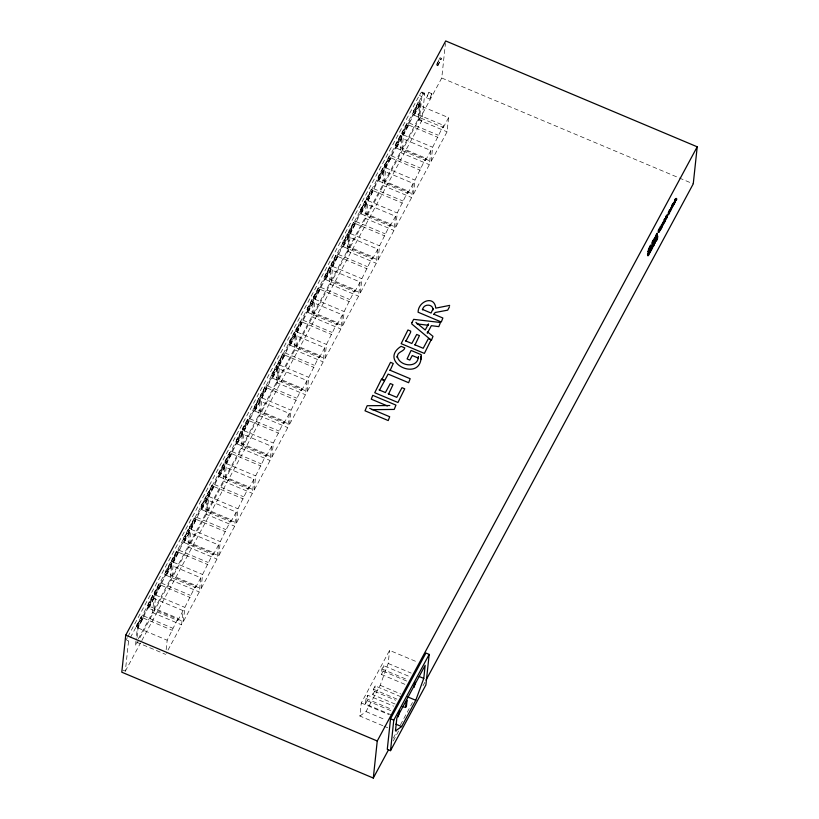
<?xml version="1.0" encoding="UTF-8"?>
<svg xmlns="http://www.w3.org/2000/svg" width="819" height="819" viewBox="0 0 819 819"><rect width="100%" height="100%" fill="white"/><g stroke="black" fill="none" stroke-linecap="round" stroke-linejoin="round"><path stroke-width="0.61" stroke-dasharray="4.09 3.07" d="M122.901 670.126L125.348 671.15L128.573 640.96L129.781 638.707M136.507 626.76L136.681 625.122L141.114 616.912L142.721 617.587L142.547 619.225L138.124 627.436L136.507 626.76L140.929 618.54L141.114 616.912M135.964 641.072L135.442 645.976L418.601 120.106L420.7 100.491L137.531 626.361L136.087 639.844M137.06 637.428L138.073 627.989L148.925 606.08L178.03 618.335L177.795 620.515L148.689 608.261L148.925 606.08M138.124 627.436L138.298 625.808L142.721 617.587M148.014 605.395L148.188 603.757L152.61 595.546L154.228 596.222L154.054 597.86L149.631 606.08L148.014 605.395L152.436 597.174L152.61 595.546M149.631 606.08L149.805 604.442L154.228 596.222M154.207 593.888L154.381 592.26L158.804 584.039L160.422 584.725L160.248 586.353L155.825 594.574L154.207 593.888L158.63 585.677L158.804 584.039M138.329 638.861L152.488 612.571L153.992 598.402L183.108 610.657L181.593 624.825L166.257 653.306M166.39 575.399L171.693 565.54L200.809 577.794L199.293 591.953L183.364 621.529L154.248 609.285L155.764 595.116L166.615 573.218L195.731 585.472L195.495 587.653L166.39 575.399L166.615 573.218M155.825 594.574L155.999 592.936L160.422 584.725M165.714 572.532L165.888 570.894L170.311 562.673L171.929 563.359L171.755 564.997L167.332 573.208L165.714 572.532L170.137 564.311L170.311 562.673M167.332 573.208L167.506 571.57L171.929 563.359M171.908 561.025L172.082 559.387L176.505 551.177L178.122 551.852L177.948 553.49L173.526 561.711L171.908 561.025L176.331 552.805L176.505 551.177M154.248 609.285L170.178 579.698L171.693 565.54M184.08 542.526L189.394 532.667L218.499 544.922L216.984 559.09L201.064 588.666L171.949 576.412L173.464 562.254L184.316 540.356L213.421 552.6L213.196 554.78L184.08 542.526L184.316 540.356M173.526 561.711L173.7 560.073L178.122 551.852M166.165 649.682L167.178 640.233L178.03 618.335M183.405 539.66L183.579 538.032L188.012 529.811L189.629 530.487L189.455 532.125L185.022 540.345L183.405 539.66L187.838 531.449L188.012 529.811M185.022 540.345L185.196 538.707L189.629 530.487M189.598 528.163L189.783 526.525L194.205 518.304L195.823 518.99L195.649 520.628L191.216 528.839L189.598 528.163L194.031 519.942L194.205 518.304M171.949 576.412L187.879 546.836L189.394 532.667M201.781 509.664L207.094 499.805L236.2 512.059L234.684 526.218L218.755 555.804L189.65 543.55L191.165 529.381L202.017 507.483L231.122 519.737L230.886 521.918L201.781 509.664L202.017 507.483M191.216 528.839L191.39 527.201L195.823 518.99M183.364 621.529L184.879 607.37L195.731 585.472M201.105 506.797L201.279 505.159L205.702 496.949L207.32 497.624L207.146 499.262L202.723 507.473L201.105 506.797L205.528 498.576L205.702 496.949M202.723 507.473L202.897 505.845L207.32 497.624M207.299 495.29L207.473 493.662L211.896 485.442L213.513 486.117L213.339 487.755L208.917 495.976L207.299 495.29L211.722 487.08L211.896 485.442M189.65 543.55L205.579 513.974L207.094 499.805M206.224 514.506L208.323 494.891M219.482 476.801L224.785 466.943L253.9 479.187L252.385 493.355L236.456 522.932L207.35 510.687L208.855 496.519L219.707 474.621L248.822 486.875L248.587 489.045L219.482 476.801L219.707 474.621M208.917 495.976L209.091 494.338L213.513 486.117M201.064 588.666L202.58 574.498L213.421 552.6M218.806 473.925L218.98 472.297L223.403 464.076L225.02 464.762L224.846 466.39L220.424 474.611L218.806 473.925L223.229 465.714L223.403 464.076M220.424 474.611L220.598 472.972L225.02 464.762M225 462.428L225.174 460.79L229.596 452.579L231.214 453.255L231.04 454.893L226.617 463.104L225 462.428L229.422 454.207L229.596 452.579M207.35 510.687L223.27 481.101L224.785 466.943M237.172 443.929L242.485 434.07L271.601 446.324L270.086 460.493L254.156 490.069L225.041 477.815L226.556 463.656L237.408 441.748L266.523 454.002L266.288 456.183L237.172 443.929L237.408 441.748M226.617 463.104L226.791 461.476L231.214 453.255M218.755 555.804L220.27 541.635L231.122 519.737M236.507 441.062L236.681 439.424L241.103 431.214L242.721 431.889L242.547 433.527L238.124 441.748L236.507 441.062L240.929 432.841L241.103 431.214M238.124 441.748L238.298 440.11L242.721 431.889M242.7 429.555L242.874 427.927L247.297 419.707L248.915 420.393L248.741 422.02L244.318 430.241L242.7 429.555L247.123 421.345L247.297 419.707M225.041 477.815L240.97 448.239L242.485 434.07M254.873 411.066L260.186 401.208L289.291 413.462L287.776 427.62L271.857 457.197L242.741 444.952L244.257 430.784L255.108 408.886L284.213 421.14L283.988 423.321L254.873 411.066L255.108 408.886M244.318 430.241L244.492 428.603L248.915 420.393M236.456 522.932L237.971 508.773L248.822 486.875M254.197 408.2L254.371 406.562L258.804 398.341L260.422 399.027L260.237 400.665L255.815 408.876L254.197 408.2L258.62 399.979L258.804 398.341M255.815 408.876L255.989 407.248L260.422 399.027M260.391 396.693L260.565 395.055L264.998 386.844L266.615 387.52L266.441 389.158L262.008 397.379L260.391 396.693L264.824 388.472L264.998 386.844M242.741 444.952L258.671 415.366L260.186 401.208M272.573 378.194L277.876 368.335L306.992 380.589L305.477 394.758L289.547 424.334L260.442 412.08L261.957 397.921L272.809 376.023L301.914 388.267L301.679 390.448L272.573 378.194L272.809 376.023M262.008 397.379L262.182 395.741L266.615 387.52M254.156 490.069L255.671 475.9L266.523 454.002M271.898 375.327L272.072 373.699L276.494 365.479L278.112 366.165L277.938 367.792L273.515 376.013L271.898 375.327L276.32 367.117L276.494 365.479M273.515 376.013L273.689 374.375L278.112 366.165M278.091 363.831L278.265 362.193L282.688 353.972L284.306 354.658L284.132 356.296L279.709 364.506L278.091 363.831L282.514 355.61L282.688 353.972M260.442 412.08L276.372 382.504L277.876 368.335M277.017 383.036L279.115 363.431M290.274 345.331L295.577 335.473L324.693 347.727L323.177 361.885L307.248 391.472L278.143 379.217L279.648 365.049L290.499 343.151L319.615 355.405L319.379 357.586L290.274 345.331L290.499 343.151M279.709 364.506L279.883 362.868L284.306 354.658M271.857 457.197L273.362 443.038L284.213 421.14M289.598 342.465L289.772 340.827L294.195 332.616L295.813 333.292L295.639 334.93L291.216 343.141L289.598 342.465L294.021 334.244L294.195 332.616M291.216 343.141L291.39 341.513L295.813 333.292M295.792 330.958L295.966 329.33L300.389 321.109L302.006 321.785L301.832 323.423L297.41 331.644L295.792 330.958L300.215 322.747L300.389 321.109M278.143 379.217L294.062 349.641L295.577 335.473M307.964 312.469L313.278 302.61L342.383 314.854L340.878 329.023L324.948 358.599L295.833 346.355L297.348 332.186L308.2 310.288L337.315 322.543L337.08 324.713L307.964 312.469L308.2 310.288M297.41 331.644L297.584 330.006L302.006 321.785M289.547 424.334L291.062 410.165L301.914 388.267M307.289 309.592L307.473 307.964L311.896 299.744L313.513 300.43L313.339 302.057L308.906 310.278L307.289 309.592L311.722 301.382L311.896 299.744M308.906 310.278L309.091 308.64L313.513 300.43M313.493 298.096L313.667 296.458L318.089 288.247L319.707 288.923L319.533 290.561L315.11 298.771L313.493 298.096L317.915 289.875L318.089 288.247M295.833 346.355L311.763 316.769L313.278 302.61M325.665 279.596L330.978 269.738L360.084 281.992L358.568 296.161L342.639 325.737L313.534 313.482L315.049 299.324L325.901 277.416L355.006 289.67L354.781 291.851L325.665 279.596L325.901 277.416M315.11 298.771L315.284 297.143L319.707 288.923M307.248 391.472L308.763 377.303L319.615 355.405M324.989 276.73L325.163 275.092L329.586 266.881L331.204 267.557L331.03 269.195L326.607 277.416L324.989 276.73L329.412 268.509L329.586 266.881M326.607 277.416L326.781 275.778L331.204 267.557M331.183 265.223L331.357 263.595L335.79 255.374L337.397 256.06L337.223 257.688L332.801 265.909L331.183 265.223L335.606 257.012L335.79 255.374M313.534 313.482L329.463 283.906L330.978 269.738M343.366 246.734L348.669 236.875L377.784 249.13L376.269 263.288L360.34 292.874L331.234 280.62L332.749 266.451L343.601 244.553L372.706 256.808L372.471 258.988L343.366 246.734L343.601 244.553M332.801 265.909L332.975 264.271L337.397 256.06M324.948 358.599L326.464 344.441L337.315 322.543M342.69 243.867L342.864 242.229L347.287 234.009L348.904 234.695L348.73 236.333L344.308 244.543L342.69 243.867L347.113 235.647L347.287 234.009M344.308 244.543L344.482 242.915L348.904 234.695M348.884 232.361L349.058 230.723L353.48 222.512L355.098 223.188L354.924 224.826L350.501 233.046L348.884 232.361L353.306 224.14L353.48 222.512M331.234 280.62L347.164 251.034L348.669 236.875M347.809 251.576L349.908 231.961M361.066 213.861L366.369 204.003L395.485 216.257L393.97 230.426L378.04 260.002L348.925 247.747L350.44 233.589L361.292 211.691L390.407 223.935L390.172 226.116L361.066 213.861L361.292 211.691M350.501 233.046L350.675 231.408L355.098 223.188M342.639 325.737L344.154 311.568L355.006 289.67M360.391 210.995L360.565 209.367L364.987 201.146L366.605 201.832L366.431 203.46L362.008 211.681L360.391 210.995L364.813 202.784L364.987 201.146M362.008 211.681L362.182 210.043L366.605 201.832M366.584 199.498L366.758 197.86L371.181 189.639L372.799 190.325L372.625 191.963L368.202 200.174L366.584 199.498L371.007 191.277L371.181 189.639M348.925 247.747L364.854 218.171L366.369 204.003M378.757 180.999L384.07 171.14L413.175 183.395L411.66 197.553L395.741 227.139L366.625 214.885L368.14 200.716L378.992 178.818L408.097 191.073L407.872 193.253L378.757 180.999L378.992 178.818M368.202 200.174L368.376 198.536L372.799 190.325M360.34 292.874L361.855 278.706L372.706 256.808M378.081 178.132L378.255 176.494L382.688 168.284L384.306 168.96L384.131 170.598L379.699 178.808L378.081 178.132L382.514 169.912L382.688 168.284M379.699 178.808L379.873 177.18L384.306 168.96M384.275 166.626L384.459 164.998L388.882 156.777L390.499 157.453L390.325 159.091L385.892 167.311L384.275 166.626L388.708 158.415L388.882 156.777M366.625 214.885L382.555 185.309L384.07 171.14M396.457 148.137L401.771 138.278L430.876 150.522L429.361 164.691L413.431 194.267L384.326 182.023L385.841 167.854L396.693 145.956L425.798 158.21L425.563 160.381L396.457 148.137L396.693 145.956M385.892 167.311L386.066 165.673L390.499 157.453M378.04 260.002L379.555 245.833L390.407 223.935M395.782 145.26L395.956 143.632L400.378 135.411L401.996 136.097L401.822 137.725L397.399 145.946L395.782 145.26L400.204 137.049L400.378 135.411M397.399 145.946L397.573 144.308L401.996 136.097M401.975 133.763L402.149 132.125L406.572 123.915L408.19 124.59L408.016 126.228L403.593 134.439L401.975 133.763L406.398 125.542L406.572 123.915M384.326 182.023L400.256 152.436L401.771 138.278M414.158 115.264L419.461 105.405L448.577 117.66L447.061 131.828L431.132 161.404L402.027 149.15L403.532 134.992L414.383 113.083L443.499 125.338L443.263 127.518L414.158 115.264L414.383 113.083M403.593 134.439L403.767 132.811L408.19 124.59M395.741 227.139L397.246 212.971L408.097 191.073M413.482 112.398L413.656 110.76L418.079 102.549L419.697 103.225L419.523 104.863L415.1 113.083L413.482 112.398L417.905 104.177L418.079 102.549M415.1 113.083L415.274 111.445L419.697 103.225M402.027 149.15L417.946 119.574L419.461 105.405M421.887 120.444L419.451 119.42L422.235 93.335L424.672 94.369L421.887 120.444L141.114 641.871M413.431 194.267L414.946 180.108L425.798 158.21M382.831 725.695L359.879 716.031L361.271 702.958L389.588 650.378L417.137 661.967M391.298 714.885L365.417 703.992L366.001 698.546L367.772 695.259L393.642 706.152M365.417 703.992L367.188 700.706L367.772 695.259M436.507 65.274L439.998 57.688L441.216 58.21L441.072 59.582L437.725 65.786L436.507 65.274L439.998 57.688M437.725 65.786L441.216 58.21M395.147 704.064L372.799 694.655L373.382 689.209L375.153 685.923L401.023 696.805M372.799 694.655L374.57 691.369L375.153 685.923M431.132 161.404L432.647 147.236L443.499 125.338M419.451 119.42L441.748 78.01L445.444 43.417M404.873 684.315L381.347 674.416L381.93 668.969L383.702 665.683L409.572 676.576M381.347 674.416L383.118 671.13L383.702 665.683M359.879 716.031L366.021 711.609L380.18 685.308L388.196 663.451L389.588 650.378M126.136 639.926L127.344 637.673M127.948 636.547L419.328 95.434A8.067 1.372 -67.2 0 1 422.235 93.335M130.395 637.581L421.775 96.458A8.067 1.372 -67.2 0 1 424.672 94.369M148.689 608.261L153.992 598.402M125.348 671.15L140.51 642.997M177.795 620.515L183.108 610.657M195.495 587.653L200.809 577.794M213.196 554.78L218.499 544.922M230.886 521.918L236.2 512.059M248.587 489.045L253.9 479.187M266.288 456.183L271.601 446.324M283.988 423.321L289.291 413.462M301.679 390.448L306.992 380.589M319.379 357.586L324.693 347.727M337.08 324.713L342.383 314.854M354.781 291.851L360.084 281.992M372.471 258.988L377.784 249.13M390.172 226.116L395.485 216.257M407.872 193.253L413.175 183.395M425.563 160.381L430.876 150.522M443.263 127.518L448.577 117.66M393.284 738.154L396.877 731.469M400.481 724.784L412.479 702.507M393.294 740.919L398.751 730.783M422.983 685.769L424.805 682.391M428.88 92.424L426.515 97.748L429.525 99.109L431.142 96.55L431.889 93.796L428.88 92.424L426.597 97.881M431.808 93.663L429.525 99.109M439.844 59.07L441.072 59.582M436.65 63.902L437.868 64.414M441.748 78.01L693.253 183.865M422.01 92.107L424.447 93.141M419.328 95.434L421.775 96.458M417.905 104.177L419.523 104.863M413.656 110.76L415.274 111.445M417.946 119.574L447.061 131.828M409.08 122.952L438.185 135.196M408.845 125.123L437.96 137.377M406.398 125.542L408.016 126.228M402.149 132.125L403.767 132.811M403.532 134.992L432.647 147.236M400.204 137.049L401.822 137.725M395.956 143.632L397.573 144.308M400.256 152.436L429.361 164.691M391.38 155.815L420.495 168.069M391.144 157.995L420.26 170.25M388.708 158.415L390.325 159.091M384.459 164.998L386.066 165.673M385.841 167.854L414.946 180.108M382.514 169.912L384.131 170.598M378.255 176.494L379.873 177.18M382.555 185.309L411.66 197.553M373.679 188.677L402.794 200.931M373.454 190.858L402.559 203.112M371.007 191.277L372.625 191.963M366.758 197.86L368.376 198.536M368.14 200.716L397.246 212.971M364.813 202.784L366.431 203.46M360.565 209.367L362.182 210.043M364.854 218.171L393.97 230.426M355.989 221.55L385.094 233.804M355.753 223.73L384.858 235.974M353.306 224.14L354.924 224.826M349.058 230.723L350.675 231.408M350.44 233.589L379.555 245.833M347.113 235.647L348.73 236.333M342.864 242.229L344.482 242.915M347.164 251.034L376.269 263.288M338.288 254.412L367.393 266.666M338.052 256.593L367.168 268.847M335.606 257.012L337.223 257.688M331.357 263.595L332.975 264.271M332.749 266.451L361.855 278.706M329.412 268.509L331.03 269.195M325.163 275.092L326.781 275.778M329.463 283.906L358.568 296.161M320.587 287.285L349.703 299.529M320.352 289.455L349.467 301.709M317.915 289.875L319.533 290.561M313.667 296.458L315.284 297.143M315.049 299.324L344.154 311.568M311.722 301.382L313.339 302.057M307.473 307.964L309.091 308.64M311.763 316.769L340.878 329.023M302.887 320.147L332.002 332.401M302.661 322.328L331.767 334.582M300.215 322.747L301.832 323.423M295.966 329.33L297.584 330.006M297.348 332.186L326.464 344.441M294.021 334.244L295.639 334.93M289.772 340.827L291.39 341.513M294.062 349.641L323.177 361.885M285.196 353.009L314.301 365.264M284.961 355.19L314.066 367.444M282.514 355.61L284.132 356.296M278.265 362.193L279.883 362.868M279.648 365.049L308.763 377.303M276.32 367.117L277.938 367.792M272.072 373.699L273.689 374.375M276.372 382.504L305.477 394.758M267.496 385.882L296.611 398.126M267.26 388.063L296.376 400.307M264.824 388.472L266.441 389.158M260.565 395.055L262.182 395.741M261.957 397.921L291.062 410.165M258.62 399.979L260.237 400.665M254.371 406.562L255.989 407.248M258.671 415.366L287.776 427.62M249.795 418.744L278.91 430.999M249.57 420.925L278.675 433.179M247.123 421.345L248.741 422.02M242.874 427.927L244.492 428.603M244.257 430.784L273.362 443.038M240.929 432.841L242.547 433.527M236.681 439.424L238.298 440.11M240.97 448.239L270.086 460.493M232.105 451.617L261.21 463.861M231.869 453.787L260.974 466.042M229.422 454.207L231.04 454.893M225.174 460.79L226.791 461.476M226.556 463.656L255.671 475.9M223.229 465.714L224.846 466.39M218.98 472.297L220.598 472.972M223.27 481.101L252.385 493.355M214.404 484.479L243.509 496.734M214.168 486.66L243.284 498.914M211.722 487.08L213.339 487.755M207.473 493.662L209.091 494.338M208.855 496.519L237.971 508.773M205.528 498.576L207.146 499.262M201.279 505.159L202.897 505.845M205.579 513.974L234.684 526.218M196.703 517.342L225.819 529.596M196.468 519.522L225.583 531.777M194.031 519.942L195.649 520.628M189.783 526.525L191.39 527.201M191.165 529.381L220.27 541.635M187.838 531.449L189.455 532.125M183.579 538.032L185.196 538.707M187.879 546.836L216.984 559.09M179.003 550.214L208.118 562.458M178.777 552.395L207.883 564.639M176.331 552.805L177.948 553.49M172.082 559.387L173.7 560.073M173.464 562.254L202.58 574.498M170.137 564.311L171.755 564.997M388.196 663.451L411.148 673.105M165.888 570.894L167.506 571.57M170.178 579.698L199.293 591.953M381.93 668.969L407.801 679.862M383.118 671.13L407.811 681.521M161.312 583.077L190.417 595.331M161.077 585.257L190.182 597.512M158.63 585.677L160.248 586.353M380.18 685.308L400.839 694.01M154.381 592.26L155.999 592.936M155.764 595.116L184.879 607.37M373.382 689.209L396.908 699.109M152.436 597.174L154.054 597.86M374.57 691.369L395.741 700.276M148.188 603.757L149.805 604.442M366.001 698.546L391.871 709.438M367.188 700.706L393.059 711.598M152.488 612.571L181.593 624.825M361.271 702.958L388.82 714.557M143.612 615.949L172.717 628.193M366.021 711.609L385.534 719.819M143.376 618.12L172.492 630.374M140.929 618.54L142.547 619.225M383.978 726.177L388.564 728.111M136.681 625.122L138.298 625.808M138.073 627.989L167.178 640.233M136.558 642.147L165.663 654.401M126.945 640.274L128.573 640.96"/><path stroke-width="1.23" d="M421.161 356.316L421.212 354.688L411.077 350.43L407.094 358.937L409.807 360.084L412.254 355.528L418.253 358.057L418.407 356.685C417.905 368.908 398.812 366.236 397.358 356.183C397.665 351.535 404.187 351.515 404.801 347.88L401.075 346.314C377.149 361.824 421.201 383.353 421.161 356.316L421.017 357.688M655.241 241.144L654.985 243.018L654.494 242.813L655.988 239.701L655.538 239.158L654.238 242.506L654.729 243.601L656.009 240.52L654.852 241.206M675.051 202.293L674.027 204.402L672.942 203.911L673.924 203.194L673.3 205.63L672 205.661L672.276 207.821L672.747 205.374M675.87 199.14L675.675 200.327M426.013 680.149L693.253 183.865L697.215 146.806L445.7 40.95L125.747 635.134L121.785 672.194L373.3 778.05L388.441 749.917M373.3 778.05L377.252 740.99L697.215 146.806M420.812 359.521L420.956 358.149M390.54 718.785L387.285 749.293L390.52 750.654L425.911 684.919L429.176 654.412L425.941 653.05L390.54 718.785L393.775 720.147L390.52 750.654M398.669 712.428L398.208 716.789L399.559 710.79M405.589 707.442L406.173 701.996L407.053 700.358L406.47 705.804L405.589 707.442L402.129 706.49M414.486 683.937L414.138 687.202L415.366 682.299M423.771 678.419L425.163 665.345L396.857 717.935L395.454 731.009L401.607 726.576L415.765 700.286L423.771 678.419L419.185 676.494M648.761 253.593L649.743 251.198C646.017 252.487 647.757 260.176 649.631 252.303L648.372 253.521M649.313 252.354L649.754 252.999L650.603 251.566L651.259 249.549L650.716 249.304L649.805 250.563L651.361 248.137C650.481 247.707 648.566 251.3 650.112 251.372C652.078 248.454 648.812 251.894 649.805 252.559M653.838 240.53L654.32 240.745L655.609 236.087L655.896 238.247M656.029 238.257L656.244 241.073L657.565 238.616L657.114 238.094M656.562 240.243L657.667 237.152L656.203 238.759L656.695 238.964L657.811 236.312L657.36 235.79L655.62 238.749L654.678 238.247L652.733 244.113L651.965 244.431C651.658 243.745 652.794 238.605 653.992 240.438M660.38 228.296L660.421 227.877C656.705 229.166 658.445 236.855 660.319 228.982L659.029 230.508L660.001 229.811C656.295 234.92 660.319 230.374 659.889 228.091M660.994 227.211L660.513 229.668L660.503 227.006C662.694 228.388 661.742 220.935 664.311 222.604C665.98 221.232 665.929 216.216 664.281 220.147M663.206 223.382L663.677 223.802C665.714 220.096 661.373 222.246 662.991 223.802L663.81 222.318M663.83 222.399L664.383 219.175L664.619 221.754L664.956 219.082L665.929 219.605C668.13 211.425 666.881 221.847 666.297 216.451M666.502 216.441L665.673 217.148L666.011 216.236L666.789 216.656L666.123 216.789M667.966 214.23L668.417 214.875C671.396 210.79 668.765 210.237 668.458 214.435M669.973 210.432L669.532 209.807L668.171 213.114L668.652 213.319L669.973 210.432L669.492 210.227M672.645 204.678C672.041 208.435 674.836 203.47 672.88 205.364M672.839 204.668L672.01 205.364L672.358 204.463L673.136 204.883L672.46 205.016L673.003 203.347L673.474 204.218M674.559 202.088C672.819 208.282 676.873 194.789 673.423 204.156M661.65 226.372L660.708 228.44L661.148 229.023L662.387 226.198L662.121 224.007C660.452 225.297 660.534 230.252 662.161 226.402M650.306 247.43C652.231 243.182 649.528 245.157 649.487 248.577C651.822 249.375 651.31 242.905 649.815 247.225M671.058 208.62L671.754 206.112L671.385 209.48L670.669 208.487M670.075 210.452L670.833 207.821L671.549 208.825M671.15 208.691L670.607 210.923L669.87 211.169M655.579 236.374L656.183 235.033L656.152 236.578M675.225 199.846C675.409 197.492 677.835 198.188 676.238 200.46L675.747 200.256M663.697 223.587L662.776 225.286L661.813 224.856L661.373 226.679M664.844 220.362L665.652 217.434L666.953 217.404L667.577 214.977L666.594 215.684L667.086 215.888L666.656 215.121L666.154 216.513M654.514 241.974L654.739 241.451M422.614 309.858C423.198 303.388 433.415 303.706 433.005 309.991L433.149 308.62L431.06 313.042L422.297 309.347M379.473 390.182L384.111 381.572L384.265 380.2L381.521 379.043L374.744 392.721L397.962 402.498L404.729 388.81L401.986 387.663L396.775 397.348L388.145 393.724M390.151 370.372L393.263 363.493L390.52 362.336L381.838 379.545L384.582 380.702L388.145 374.088L408.62 382.708L410.176 378.716L389.701 370.096M405.907 341.113L410.544 332.494L410.688 331.122L407.944 329.965L401.167 343.652L424.385 353.419L431.163 339.742L428.419 338.585L423.198 348.28L414.578 344.645M388.544 394.093L393.007 384.695L390.264 383.538L385.401 392.567L379.043 389.885M414.967 345.014L419.441 335.616L416.697 334.459L411.834 343.489L405.466 340.817M434.019 314.496L435.094 312.51L447.686 310.155L449.518 306.756M393.775 720.147L429.176 654.412M669.676 209.971L670.444 209.664L670.556 210.657M648.822 254.033L649.313 253.122C648.351 252.6 647.696 257.043 648.31 254.494M449.662 305.385L435.79 308.139C434.326 294.635 418.099 301.392 418.089 312.223L441.308 322L442.864 318.007L433.63 314.117M371.99 409.674L394.226 409.428L395.956 405.118L372.737 395.342L371.273 399.16L387.356 405.937M389.803 405.528L367.158 405.712L365.008 410.8L388.226 420.567L389.69 416.748L369.676 408.323M417.014 323.884L428.337 325.297L428.491 323.925L425.225 329.996L415.909 322.358M407.729 696.908L415.765 700.286M395.864 724.16L401.607 726.576M125.747 635.134L377.252 740.99M653.204 240.561L652.385 242.639L652.876 242.844L653.204 240.561M650.552 246.273L650.286 248.27L650.552 246.273M653.542 240.714C656.48 242.322 655.323 233.446 653.542 240.714M657.473 235.073L656.889 236.363L656.295 236.23L656.388 234.879L657.473 235.073M657.043 235.514L656.203 235.207L657.176 233.19L657.043 235.514M397.358 356.183L397.205 357.555L397.389 356.142M411.926 322.584L411.773 323.955L431.418 340.356L432.985 336.343L427.467 331.828L427.313 333.2L431.367 325.675L438.82 326.627L440.448 322.491L413.656 319.349L411.926 322.584M648.003 251.566L648.464 252.037L649.498 250.123L649.037 249.652L648.668 250.348L649.15 250.553L648.914 247.993L648.003 251.566M651.115 249.273L651.576 249.744L652.61 247.819L652.149 247.348L651.77 248.044L652.262 248.259L652.026 245.7L651.115 249.273M652.702 246.314L653.163 246.785L654.197 244.871L653.736 244.4L653.367 245.096L653.849 245.301L653.613 242.741L652.702 246.314M660.288 226.873L660.738 227.416L661.076 226.505L660.288 226.873M663.298 222.563L663.021 224.662L663.298 222.563M675.061 199.355L675.255 202.293L675.818 199.068L675.061 199.355"/></g></svg>
